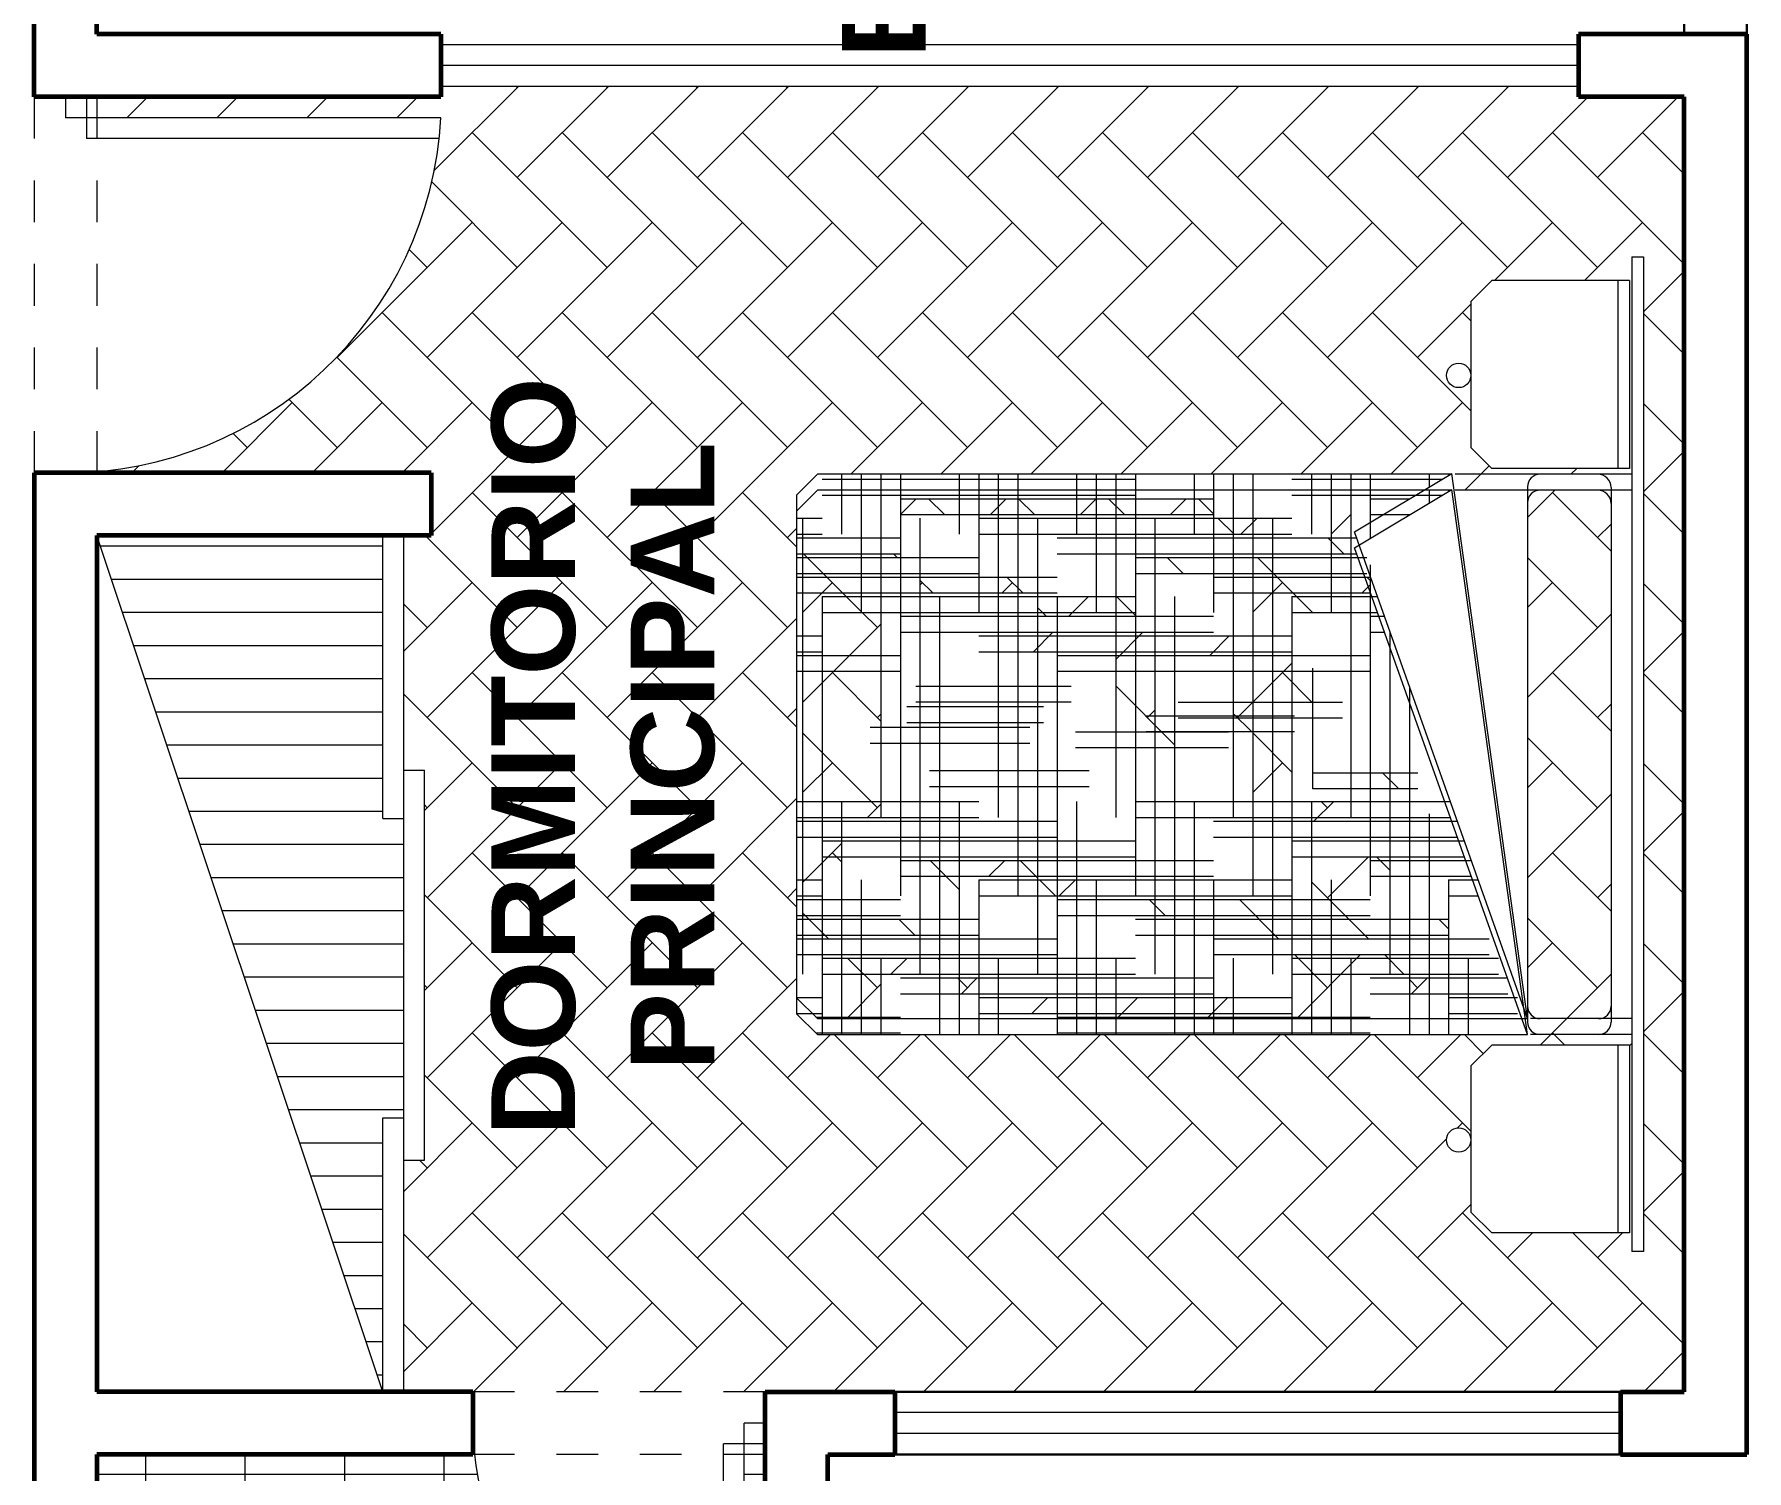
# Model space of a CAD drawing. Header units: millimetres. Extents: x 287 to 445, y 520 to 576.
# Drawn here: x 361.775 to 365.875, y 551.774 to 555.213 of the extents above; entities that cross this region are included whole.
import ezdxf

# ---------------------------------------------------------------- set-up
doc = ezdxf.new("R2010")
doc.units = ezdxf.units.MM
doc.header["$LTSCALE"] = 0.015
doc.linetypes.add('DASHED2', pattern=[9.525, 6.35, -3.175])
for name, color, linetype, lineweight in [('Muebles', 11, 'Continuous', 20), ('Muros', 41, 'Continuous', 60), ('Muros Bajos', 20, 'Continuous', 30), ('Proyecciones', 46, 'Continuous', 0), ('Puertas', 31, 'Continuous', 20), ('Texto', 133, 'Continuous', 20), ('Texturas', 38, 'Continuous', 0), ('Ventanas', 130, 'Continuous', 20)]:
    doc.layers.add(name, color=color, linetype=linetype, lineweight=lineweight)

# ---------------------------------------------------------------- blocks, each defined once
blk = doc.blocks.new('cama2plazas')
at = {"layer": 'Muebles'}
for p, q in [((428.4689, 543.0125), (428.4962, 543.0125)), ((428.4689, 540.669), (428.4689, 543.0125)), ((428.4689, 540.669), (428.4689, 543.0125)), ((428.4689, 543.0125), (428.4962, 543.0125)), ((428.4962, 540.669), (428.4962, 543.0125)), ((428.4962, 540.669), (428.4962, 543.0125)), ((428.4689, 540.631), (428.4689, 542.9744)), ((428.4689, 540.631), (428.4689, 542.9744)), ((428.4962, 540.631), (428.4962, 542.9744)), ((428.4962, 540.631), (428.4962, 542.9744)), ((428.5019, 542.5181), (428.5019, 542.9681)), ((428.5019, 542.9681), (428.8319, 542.9681)), ((428.5019, 542.9681), (428.8319, 542.9681)), ((428.5019, 542.5181), (428.5019, 542.9681)), ((428.5297, 542.5181), (428.5297, 542.9681)), ((428.5297, 542.5181), (428.5297, 542.9681)), ((428.8819, 542.9181), (428.8319, 542.9681)), ((428.8819, 542.9181), (428.8319, 542.9681)), ((428.8819, 542.5681), (428.8819, 542.9181)), ((428.8819, 542.5681), (428.8819, 542.9181)), ((428.8319, 542.5181), (428.8819, 542.5681)), ((428.8319, 542.5181), (428.8819, 542.5681)), ((428.5019, 542.5181), (428.8319, 542.5181)), ((428.5019, 542.5181), (428.8319, 542.5181)), ((428.4962, 542.4931), (428.7388, 542.4931)), ((428.4962, 542.4931), (428.7388, 542.4931)), ((428.5762, 542.4931), (428.7162, 542.4931)), ((428.5762, 542.4931), (428.7162, 542.4931)), ((428.7462, 542.4931), (429.1606, 541.3278)), ((430.4462, 542.4931), (428.7462, 542.4931)), ((428.7462, 542.4931), (428.9275, 541.188)), ((428.7462, 542.4931), (428.9275, 541.188)), ((430.4462, 542.4931), (428.7462, 542.4931)), ((428.7462, 542.4931), (429.1606, 541.3278)), ((428.7477, 542.4899), (428.7477, 542.4931)), ((428.7477, 542.4899), (428.7477, 542.4931)), ((428.8884, 542.3486), (428.8884, 542.4931)), ((428.8884, 542.3486), (428.8884, 542.4931)), ((428.9352, 542.1611), (428.9352, 542.4931)), ((428.9352, 542.1611), (428.9352, 542.4931)), ((428.9821, 542.0024), (428.9821, 542.4931)), ((428.9821, 542.0024), (428.9821, 542.4931)), ((429.029, 541.6978), (429.029, 542.4931)), ((429.029, 541.6978), (429.029, 542.4931)), ((429.8727, 542.4892), (429.1227, 542.4892)), ((429.8727, 542.4892), (429.1227, 542.4892)), ((429.1696, 542.3486), (429.1696, 542.4931)), ((429.1696, 542.3486), (429.1696, 542.4931)), ((429.2165, 542.1611), (429.2165, 542.4931)), ((429.2165, 542.1611), (429.2165, 542.4931)), ((429.2634, 541.9736), (429.2634, 542.4931)), ((429.2634, 541.9736), (429.2634, 542.4931)), ((429.3102, 541.4827), (429.3102, 542.4931)), ((429.3102, 541.4827), (429.3102, 542.4931)), ((429.4509, 542.3486), (429.4509, 542.4931)), ((429.4509, 542.3486), (429.4509, 542.4931)), ((429.4977, 542.1611), (429.4977, 542.4931)), ((429.4977, 542.1611), (429.4977, 542.4931)), ((429.5446, 541.9736), (429.5446, 542.4931)), ((429.5446, 541.9736), (429.5446, 542.4931)), ((429.5915, 541.4827), (429.5915, 542.4931)), ((429.5915, 541.4827), (429.5915, 542.4931)), ((429.7321, 542.3486), (429.7321, 542.4931)), ((429.7321, 542.3486), (429.7321, 542.4931)), ((429.779, 542.1611), (429.779, 542.4931)), ((429.779, 542.1611), (429.779, 542.4931)), ((429.8259, 541.9736), (429.8259, 542.4931)), ((429.8259, 541.9736), (429.8259, 542.4931)), ((429.8727, 541.4827), (429.8727, 542.4931)), ((429.8727, 541.4827), (429.8727, 542.4931)), ((430.0134, 542.3486), (430.0134, 542.4931)), ((430.0134, 542.3486), (430.0134, 542.4931)), ((430.0602, 542.1611), (430.0602, 542.4931)), ((430.0602, 542.1611), (430.0602, 542.4931)), ((430.1071, 541.9736), (430.1071, 542.4931)), ((430.1071, 541.9736), (430.1071, 542.4931)), ((430.154, 541.4827), (430.154, 542.4931)), ((430.154, 541.4827), (430.154, 542.4931)), ((430.4501, 542.4892), (430.2477, 542.4892)), ((430.4501, 542.4892), (430.2477, 542.4892)), ((430.2946, 542.3486), (430.2946, 542.4931)), ((430.2946, 542.3486), (430.2946, 542.4931)), ((430.3415, 542.1611), (430.3415, 542.4931)), ((430.3415, 542.1611), (430.3415, 542.4931)), ((430.3884, 541.9736), (430.3884, 542.4931)), ((430.3884, 541.9736), (430.3884, 542.4931)), ((430.4352, 541.4827), (430.4352, 542.4931)), ((430.4352, 541.4827), (430.4352, 542.4931)), ((430.4962, 542.4431), (430.4462, 542.4931)), ((430.4962, 542.4431), (430.4462, 542.4931)), ((428.4962, 542.455), (428.7388, 542.455)), ((428.4962, 542.455), (428.7388, 542.455)), ((428.5462, 541.2217), (428.5462, 542.4633)), ((428.5462, 541.2217), (428.5462, 542.4633)), ((428.5762, 542.455), (428.7162, 542.455)), ((428.5762, 542.455), (428.7162, 542.455)), ((428.7462, 541.2197), (428.7462, 542.4631)), ((428.7462, 541.2197), (428.7462, 542.4631)), ((428.7462, 542.455), (429.1606, 541.2898)), ((430.4462, 542.455), (428.7462, 542.455)), ((428.7462, 542.455), (428.9275, 541.15)), ((428.7462, 542.455), (428.9275, 541.15)), ((430.4462, 542.455), (428.7462, 542.455)), ((428.7462, 542.455), (429.1606, 541.2898)), ((428.7477, 542.4519), (428.7477, 542.455)), ((428.7477, 542.4519), (428.7477, 542.455)), ((428.9352, 542.4423), (428.7706, 542.4423)), ((428.9352, 542.4423), (428.7706, 542.4423)), ((428.8884, 542.3105), (428.8884, 542.455)), ((428.8884, 542.3105), (428.8884, 542.455)), ((428.9352, 542.123), (428.9352, 542.455)), ((428.9352, 542.123), (428.9352, 542.455)), ((428.9821, 541.9644), (428.9821, 542.455)), ((428.9821, 541.9644), (428.9821, 542.455)), ((429.029, 541.6598), (429.029, 542.455)), ((429.029, 541.6598), (429.029, 542.455)), ((429.8727, 542.4512), (429.1227, 542.4512)), ((429.8727, 542.4512), (429.1227, 542.4512)), ((429.1696, 542.3105), (429.1696, 542.455)), ((429.1696, 542.3105), (429.1696, 542.455)), ((429.2165, 542.123), (429.2165, 542.455)), ((429.2165, 542.123), (429.2165, 542.455)), ((429.2634, 541.9355), (429.2634, 542.455)), ((429.2634, 541.9355), (429.2634, 542.455)), ((429.3102, 541.4446), (429.3102, 542.455)), ((429.3102, 541.4446), (429.3102, 542.455)), ((430.0602, 542.4423), (429.3102, 542.4423)), ((430.0602, 542.4423), (429.3102, 542.4423)), ((429.4509, 542.3105), (429.4509, 542.455)), ((429.4509, 542.3105), (429.4509, 542.455)), ((429.4977, 542.123), (429.4977, 542.455)), ((429.4977, 542.123), (429.4977, 542.455)), ((429.5446, 541.9355), (429.5446, 542.455)), ((429.5446, 541.9355), (429.5446, 542.455)), ((429.5915, 541.4446), (429.5915, 542.455)), ((429.5915, 541.4446), (429.5915, 542.455)), ((429.7321, 542.3105), (429.7321, 542.455)), ((429.7321, 542.3105), (429.7321, 542.455)), ((429.779, 542.123), (429.779, 542.455)), ((429.779, 542.123), (429.779, 542.455)), ((429.8259, 541.9355), (429.8259, 542.455)), ((429.8259, 541.9355), (429.8259, 542.455)), ((429.8727, 541.4446), (429.8727, 542.455)), ((429.8727, 541.4446), (429.8727, 542.455)), ((430.0134, 542.3105), (430.0134, 542.455)), ((430.0134, 542.3105), (430.0134, 542.455)), ((430.0602, 542.123), (430.0602, 542.455)), ((430.0602, 542.123), (430.0602, 542.455)), ((430.1071, 541.9355), (430.1071, 542.455)), ((430.1071, 541.9355), (430.1071, 542.455)), ((430.154, 541.4446), (430.154, 542.455)), ((430.154, 541.4446), (430.154, 542.455)), ((430.4501, 542.4512), (430.2477, 542.4512)), ((430.4501, 542.4512), (430.2477, 542.4512)), ((430.2946, 542.3105), (430.2946, 542.455)), ((430.2946, 542.3105), (430.2946, 542.455)), ((430.3415, 542.123), (430.3415, 542.455)), ((430.3415, 542.123), (430.3415, 542.455)), ((430.3884, 541.9355), (430.3884, 542.455)), ((430.3884, 541.9355), (430.3884, 542.455)), ((430.4352, 541.4446), (430.4352, 542.455)), ((430.4352, 541.4446), (430.4352, 542.455)), ((430.4962, 542.4423), (430.4352, 542.4423)), ((430.4962, 542.4423), (430.4352, 542.4423)), ((430.4962, 542.405), (430.4462, 542.455)), ((430.4962, 542.405), (430.4462, 542.455)), ((430.4962, 541.2397), (430.4962, 542.4431)), ((430.4962, 541.2397), (430.4962, 542.4431)), ((428.5462, 541.1837), (428.5462, 542.4252)), ((428.5462, 541.1837), (428.5462, 542.4252)), ((428.7462, 541.1817), (428.7462, 542.425)), ((428.7462, 541.1817), (428.7462, 542.425)), ((428.9352, 542.4043), (428.7706, 542.4043)), ((428.9352, 542.4043), (428.7706, 542.4043)), ((429.1227, 542.3954), (428.7932, 542.3954)), ((429.1227, 542.3954), (428.7932, 542.3954)), ((430.0602, 542.4043), (429.3102, 542.4043)), ((430.0602, 542.4043), (429.3102, 542.4043)), ((430.2477, 542.3954), (429.4977, 542.3954)), ((430.2477, 542.3954), (429.4977, 542.3954)), ((430.4962, 542.4043), (430.4352, 542.4043)), ((430.4962, 542.4043), (430.4352, 542.4043)), ((430.4962, 541.2017), (430.4962, 542.405)), ((430.4962, 541.2017), (430.4962, 542.405)), ((429.1227, 542.3574), (428.7932, 542.3574)), ((429.1227, 542.3574), (428.7932, 542.3574)), ((429.3102, 542.3486), (428.8157, 542.3486)), ((429.3102, 542.3486), (428.8157, 542.3486)), ((429.0759, 541.566), (429.0759, 542.3486)), ((429.0759, 541.566), (429.0759, 542.3486)), ((429.3571, 541.2952), (429.3571, 542.3486)), ((429.3571, 541.2952), (429.3571, 542.3486)), ((430.2477, 542.3574), (429.4977, 542.3574)), ((430.2477, 542.3574), (429.4977, 542.3574)), ((429.6384, 541.2952), (429.6384, 542.3486)), ((429.6384, 541.2952), (429.6384, 542.3486)), ((430.4352, 542.3486), (429.6852, 542.3486)), ((430.4352, 542.3486), (429.6852, 542.3486)), ((429.9196, 541.2952), (429.9196, 542.3486)), ((429.9196, 541.2952), (429.9196, 542.3486)), ((430.2009, 541.2952), (430.2009, 542.3486)), ((430.2009, 541.2952), (430.2009, 542.3486)), ((430.4821, 541.2952), (430.4821, 542.3486)), ((430.4821, 541.2952), (430.4821, 542.3486)), ((429.3102, 542.3105), (428.8157, 542.3105)), ((429.3102, 542.3105), (428.8157, 542.3105)), ((429.0759, 541.528), (429.0759, 542.3105)), ((429.0759, 541.528), (429.0759, 542.3105)), ((429.3571, 541.2571), (429.3571, 542.3105)), ((429.3571, 541.2571), (429.3571, 542.3105)), ((429.6384, 541.2571), (429.6384, 542.3105)), ((429.6384, 541.2571), (429.6384, 542.3105)), ((430.4352, 542.3105), (429.6852, 542.3105)), ((430.4352, 542.3105), (429.6852, 542.3105)), ((429.9196, 541.2571), (429.9196, 542.3105)), ((429.9196, 541.2571), (429.9196, 542.3105)), ((430.2009, 541.2571), (430.2009, 542.3105)), ((430.2009, 541.2571), (430.2009, 542.3105)), ((430.4821, 541.2571), (430.4821, 542.3105)), ((430.4821, 541.2571), (430.4821, 542.3105)), ((429.4977, 542.3017), (428.8382, 542.3017)), ((429.4977, 542.3017), (428.8382, 542.3017)), ((430.4962, 542.3017), (429.8727, 542.3017)), ((430.4962, 542.3017), (429.8727, 542.3017)), ((429.4977, 542.2637), (428.8382, 542.2637)), ((429.4977, 542.2637), (428.8382, 542.2637)), ((429.6852, 542.2548), (428.9352, 542.2548)), ((429.6852, 542.2548), (428.9352, 542.2548)), ((430.4962, 542.2637), (429.8727, 542.2637)), ((430.4962, 542.2637), (429.8727, 542.2637)), ((430.4962, 542.2548), (430.0602, 542.2548)), ((430.4962, 542.2548), (430.0602, 542.2548)), ((429.6852, 542.2168), (428.9352, 542.2168)), ((429.6852, 542.2168), (428.9352, 542.2168)), ((429.8727, 542.2079), (429.1227, 542.2079)), ((429.8727, 542.2079), (429.1227, 542.2079)), ((430.4962, 542.2168), (430.0602, 542.2168)), ((430.4962, 542.2168), (430.0602, 542.2168)), ((430.4962, 542.2079), (430.2477, 542.2079)), ((430.4962, 542.2079), (430.2477, 542.2079)), ((428.9352, 542.1611), (428.8643, 542.1611)), ((428.9352, 542.1611), (428.8643, 542.1611)), ((429.8727, 542.1699), (429.1227, 542.1699)), ((429.8727, 542.1699), (429.1227, 542.1699)), ((429.1227, 541.4065), (429.1227, 542.1611)), ((429.1227, 541.4065), (429.1227, 542.1611)), ((430.0602, 542.1611), (429.3102, 542.1611)), ((430.0602, 542.1611), (429.3102, 542.1611)), ((429.404, 541.1897), (429.404, 542.1611)), ((429.404, 541.1897), (429.404, 542.1611)), ((429.6852, 541.1897), (429.6852, 542.1611)), ((429.6852, 541.1897), (429.6852, 542.1611)), ((429.9665, 541.1897), (429.9665, 542.1611)), ((429.9665, 541.1897), (429.9665, 542.1611)), ((430.4962, 542.1699), (430.2477, 542.1699)), ((430.4962, 542.1699), (430.2477, 542.1699)), ((430.2477, 541.1897), (430.2477, 542.1611)), ((430.2477, 541.1897), (430.2477, 542.1611)), ((430.4962, 542.1611), (430.4352, 542.1611)), ((430.4962, 542.1611), (430.4352, 542.1611)), ((428.9352, 542.123), (428.8643, 542.123)), ((428.9352, 542.123), (428.8643, 542.123)), ((429.1227, 542.1142), (428.881, 542.1142)), ((429.1227, 542.1142), (428.881, 542.1142)), ((429.1227, 541.3684), (429.1227, 542.123)), ((429.1227, 541.3684), (429.1227, 542.123)), ((430.0602, 542.123), (429.3102, 542.123)), ((430.0602, 542.123), (429.3102, 542.123)), ((429.404, 541.1517), (429.404, 542.123)), ((429.404, 541.1517), (429.404, 542.123)), ((430.2477, 542.1142), (429.4977, 542.1142)), ((430.2477, 542.1142), (429.4977, 542.1142)), ((429.6852, 541.1517), (429.6852, 542.123)), ((429.6852, 541.1517), (429.6852, 542.123)), ((429.9665, 541.1517), (429.9665, 542.123)), ((429.9665, 541.1517), (429.9665, 542.123)), ((430.2477, 541.1517), (430.2477, 542.123)), ((430.2477, 541.1517), (430.2477, 542.123)), ((430.4962, 542.123), (430.4352, 542.123)), ((430.4962, 542.123), (430.4352, 542.123)), ((429.1227, 542.0762), (428.881, 542.0762)), ((429.1227, 542.0762), (428.881, 542.0762)), ((429.3102, 542.0673), (428.8976, 542.0673)), ((429.3102, 542.0673), (428.8976, 542.0673)), ((430.2477, 542.0762), (429.4977, 542.0762)), ((430.2477, 542.0762), (429.4977, 542.0762)), ((430.4352, 542.0673), (429.6852, 542.0673)), ((430.4352, 542.0673), (429.6852, 542.0673)), ((429.3102, 542.0293), (428.8976, 542.0293)), ((429.3102, 542.0293), (428.8976, 542.0293)), ((429.4977, 542.0204), (428.9143, 542.0204)), ((429.4977, 542.0204), (428.9143, 542.0204)), ((430.4352, 542.0293), (429.6852, 542.0293)), ((430.4352, 542.0293), (429.6852, 542.0293)), ((430.4962, 542.0204), (429.8727, 542.0204)), ((430.4962, 542.0204), (429.8727, 542.0204)), ((429.4977, 541.9824), (428.9143, 541.9824)), ((429.4977, 541.9824), (428.9143, 541.9824)), ((430.4962, 541.9824), (429.8727, 541.9824)), ((430.4962, 541.9824), (429.8727, 541.9824)), ((429.6852, 541.9736), (428.931, 541.9736)), ((429.6852, 541.9736), (428.931, 541.9736)), ((429.1696, 541.1897), (429.1696, 541.9736)), ((429.1696, 541.1897), (429.1696, 541.9736)), ((429.4509, 541.1897), (429.4509, 541.9736)), ((429.4509, 541.1897), (429.4509, 541.9736)), ((429.7321, 541.1897), (429.7321, 541.9736)), ((429.7321, 541.1897), (429.7321, 541.9736)), ((430.0134, 541.1897), (430.0134, 541.9736)), ((430.0134, 541.1897), (430.0134, 541.9736)), ((430.4962, 541.9736), (430.0602, 541.9736)), ((430.4962, 541.9736), (430.0602, 541.9736)), ((430.2946, 541.1897), (430.2946, 541.9736)), ((430.2946, 541.1897), (430.2946, 541.9736)), ((429.6852, 541.9355), (428.931, 541.9355)), ((429.6852, 541.9355), (428.931, 541.9355)), ((429.0088, 541.9051), (429.2601, 541.9051)), ((429.0088, 541.9051), (429.2601, 541.9051)), ((429.1696, 541.1517), (429.1696, 541.9355)), ((429.1696, 541.1517), (429.1696, 541.9355)), ((429.2601, 541.9051), (429.2601, 541.654)), ((429.2601, 541.9051), (429.2601, 541.654)), ((429.4509, 541.1517), (429.4509, 541.9355)), ((429.4509, 541.1517), (429.4509, 541.9355)), ((429.7321, 541.1517), (429.7321, 541.9355)), ((429.7321, 541.1517), (429.7321, 541.9355)), ((429.7955, 541.8997), (430.1779, 541.8997)), ((429.7955, 541.8997), (430.1779, 541.8997)), ((430.0134, 541.1517), (430.0134, 541.9355)), ((430.0134, 541.1517), (430.0134, 541.9355)), ((430.4962, 541.9355), (430.0602, 541.9355)), ((430.4962, 541.9355), (430.0602, 541.9355)), ((430.2946, 541.1517), (430.2946, 541.9355)), ((430.2946, 541.1517), (430.2946, 541.9355)), ((429.0088, 541.8671), (429.2601, 541.8671)), ((429.0088, 541.8671), (429.2601, 541.8671)), ((429.2601, 541.8671), (429.2601, 541.6159)), ((429.2601, 541.8671), (429.2601, 541.6159)), ((429.7955, 541.8616), (430.1779, 541.8616)), ((429.7955, 541.8616), (430.1779, 541.8616)), ((429.4623, 541.8068), (429.8283, 541.8068)), ((429.4623, 541.8068), (429.8283, 541.8068)), ((429.9376, 541.7959), (430.32, 541.7959)), ((429.9376, 541.7959), (430.32, 541.7959)), ((429.1891, 541.7359), (429.5825, 541.7359)), ((429.1891, 541.7359), (429.5825, 541.7359)), ((429.3038, 541.7686), (429.6589, 541.7686)), ((429.3038, 541.7686), (429.6589, 541.7686)), ((429.4623, 541.7688), (429.8283, 541.7688)), ((429.4623, 541.7688), (429.8283, 541.7688)), ((429.9048, 541.7468), (430.2326, 541.7468)), ((429.9048, 541.7468), (430.2326, 541.7468)), ((429.9376, 541.7579), (430.32, 541.7579)), ((429.9376, 541.7579), (430.32, 541.7579)), ((429.1891, 541.6978), (429.5825, 541.6978)), ((429.1891, 541.6978), (429.5825, 541.6978)), ((429.3038, 541.7306), (429.6589, 541.7306)), ((429.3038, 541.7306), (429.6589, 541.7306)), ((429.8392, 541.6976), (430.2107, 541.6976)), ((429.8392, 541.6976), (430.2107, 541.6976)), ((429.9048, 541.7088), (430.2326, 541.7088)), ((429.9048, 541.7088), (430.2326, 541.7088)), ((429.8392, 541.6596), (430.2107, 541.6596)), ((429.8392, 541.6596), (430.2107, 541.6596)), ((429.8727, 541.6233), (429.1227, 541.6233)), ((429.8727, 541.6233), (429.1227, 541.6233)), ((430.4962, 541.6233), (430.2477, 541.6233)), ((430.4962, 541.6233), (430.2477, 541.6233)), ((429.8727, 541.5853), (429.1227, 541.5853)), ((429.8727, 541.5853), (429.1227, 541.5853)), ((430.0602, 541.5764), (429.3102, 541.5764)), ((430.0602, 541.5764), (429.3102, 541.5764)), ((430.4962, 541.5853), (430.2477, 541.5853)), ((430.4962, 541.5853), (430.2477, 541.5853)), ((430.4962, 541.5764), (430.4352, 541.5764)), ((430.4962, 541.5764), (430.4352, 541.5764)), ((429.1227, 541.5295), (429.0888, 541.5295)), ((429.1227, 541.5295), (429.0888, 541.5295)), ((430.0602, 541.5384), (429.3102, 541.5384)), ((430.0602, 541.5384), (429.3102, 541.5384)), ((430.2477, 541.5295), (429.4977, 541.5295)), ((430.2477, 541.5295), (429.4977, 541.5295)), ((430.4962, 541.5384), (430.4352, 541.5384)), ((430.4962, 541.5384), (430.4352, 541.5384)), ((429.1227, 541.4915), (429.0888, 541.4915)), ((429.1227, 541.4915), (429.0888, 541.4915)), ((430.2477, 541.4915), (429.4977, 541.4915)), ((430.2477, 541.4915), (429.4977, 541.4915)), ((429.3102, 541.4827), (429.1055, 541.4827)), ((429.3102, 541.4827), (429.1055, 541.4827)), ((429.2165, 541.1897), (429.2165, 541.4827)), ((429.2165, 541.1897), (429.2165, 541.4827)), ((429.4977, 541.1897), (429.4977, 541.4827)), ((429.4977, 541.1897), (429.4977, 541.4827)), ((430.4352, 541.4827), (429.6852, 541.4827)), ((430.4352, 541.4827), (429.6852, 541.4827)), ((429.779, 541.1897), (429.779, 541.4827)), ((429.779, 541.1897), (429.779, 541.4827)), ((430.0602, 541.1897), (430.0602, 541.4827)), ((430.0602, 541.1897), (430.0602, 541.4827)), ((430.3415, 541.1897), (430.3415, 541.4827)), ((430.3415, 541.1897), (430.3415, 541.4827)), ((429.3102, 541.4446), (429.1055, 541.4446)), ((429.3102, 541.4446), (429.1055, 541.4446)), ((429.4977, 541.4358), (429.1222, 541.4358)), ((429.4977, 541.4358), (429.1222, 541.4358)), ((429.2165, 541.1517), (429.2165, 541.4446)), ((429.2165, 541.1517), (429.2165, 541.4446)), ((429.4977, 541.1517), (429.4977, 541.4446)), ((429.4977, 541.1517), (429.4977, 541.4446)), ((430.4352, 541.4446), (429.6852, 541.4446)), ((430.4352, 541.4446), (429.6852, 541.4446)), ((429.779, 541.1517), (429.779, 541.4446)), ((429.779, 541.1517), (429.779, 541.4446)), ((430.4962, 541.4358), (429.8727, 541.4358)), ((430.4962, 541.4358), (429.8727, 541.4358)), ((430.0602, 541.1517), (430.0602, 541.4446)), ((430.0602, 541.1517), (430.0602, 541.4446)), ((430.3415, 541.1517), (430.3415, 541.4446)), ((430.3415, 541.1517), (430.3415, 541.4446)), ((429.4977, 541.3978), (429.1222, 541.3978)), ((429.4977, 541.3978), (429.1222, 541.3978)), ((429.6852, 541.3889), (429.1312, 541.3889)), ((429.6852, 541.3889), (429.1312, 541.3889)), ((430.4962, 541.3978), (429.8727, 541.3978)), ((430.4962, 541.3978), (429.8727, 541.3978)), ((430.4962, 541.3889), (430.0602, 541.3889)), ((430.4962, 541.3889), (430.0602, 541.3889)), ((429.1606, 541.3278), (428.9275, 541.188)), ((429.1606, 541.3278), (428.9275, 541.188)), ((429.6852, 541.3509), (429.1312, 541.3509)), ((429.6852, 541.3509), (429.1312, 541.3509)), ((429.8727, 541.342), (429.1537, 541.342)), ((429.8727, 541.342), (429.1537, 541.342)), ((430.4962, 541.3509), (430.0602, 541.3509)), ((430.4962, 541.3509), (430.0602, 541.3509)), ((430.4962, 541.342), (430.2477, 541.342)), ((430.4962, 541.342), (430.2477, 541.342)), ((429.1606, 541.2898), (428.9275, 541.15)), ((429.1606, 541.2898), (428.9275, 541.15)), ((429.1227, 541.1897), (429.1227, 541.3051)), ((429.1227, 541.1897), (429.1227, 541.3051)), ((429.8727, 541.304), (429.1537, 541.304)), ((429.8727, 541.304), (429.1537, 541.304)), ((429.2634, 541.1897), (429.2634, 541.2952)), ((429.2634, 541.1897), (429.2634, 541.2952)), ((430.0602, 541.2952), (429.3102, 541.2952)), ((430.0602, 541.2952), (429.3102, 541.2952)), ((429.5446, 541.1897), (429.5446, 541.2952)), ((429.5446, 541.1897), (429.5446, 541.2952)), ((429.8259, 541.1897), (429.8259, 541.2952)), ((429.8259, 541.1897), (429.8259, 541.2952)), ((430.1071, 541.1897), (430.1071, 541.2952)), ((430.1071, 541.1897), (430.1071, 541.2952)), ((430.4962, 541.304), (430.2477, 541.304)), ((430.4962, 541.304), (430.2477, 541.304)), ((430.3884, 541.1897), (430.3884, 541.2952)), ((430.3884, 541.1897), (430.3884, 541.2952)), ((430.4962, 541.2952), (430.4352, 541.2952)), ((430.4962, 541.2952), (430.4352, 541.2952)), ((429.1227, 541.2483), (429.028, 541.2483)), ((429.1227, 541.2483), (429.028, 541.2483)), ((429.1227, 541.1517), (429.1227, 541.2671)), ((429.1227, 541.1517), (429.1227, 541.2671)), ((429.2634, 541.1517), (429.2634, 541.2571)), ((429.2634, 541.1517), (429.2634, 541.2571)), ((430.0602, 541.2571), (429.3102, 541.2571)), ((430.0602, 541.2571), (429.3102, 541.2571)), ((430.2477, 541.2483), (429.4977, 541.2483)), ((430.2477, 541.2483), (429.4977, 541.2483)), ((429.5446, 541.1517), (429.5446, 541.2571)), ((429.5446, 541.1517), (429.5446, 541.2571)), ((429.8259, 541.1517), (429.8259, 541.2571)), ((429.8259, 541.1517), (429.8259, 541.2571)), ((430.1071, 541.1517), (430.1071, 541.2571)), ((430.1071, 541.1517), (430.1071, 541.2571)), ((430.3884, 541.1517), (430.3884, 541.2571)), ((430.3884, 541.1517), (430.3884, 541.2571)), ((430.4962, 541.2571), (430.4352, 541.2571)), ((430.4962, 541.2571), (430.4352, 541.2571)), ((429.3102, 541.2014), (428.9498, 541.2014)), ((429.3102, 541.2014), (428.9498, 541.2014)), ((428.9821, 541.1897), (428.9821, 541.2208)), ((428.9821, 541.1897), (428.9821, 541.2208)), ((429.1227, 541.2103), (429.028, 541.2103)), ((429.1227, 541.2103), (429.028, 541.2103)), ((430.2477, 541.2103), (429.4977, 541.2103)), ((430.2477, 541.2103), (429.4977, 541.2103)), ((430.4352, 541.2014), (429.6852, 541.2014)), ((430.4352, 541.2014), (429.6852, 541.2014)), ((430.4462, 541.1897), (430.4962, 541.2397)), ((430.4462, 541.1897), (430.4962, 541.2397)), ((430.4462, 541.1517), (430.4962, 541.2017)), ((430.4462, 541.1517), (430.4962, 541.2017)), ((428.4962, 541.1897), (428.9194, 541.1897)), ((428.4962, 541.1897), (428.9194, 541.1897)), ((428.5782, 541.1897), (428.7162, 541.1897)), ((428.5782, 541.1897), (428.7162, 541.1897)), ((428.9302, 541.1897), (430.4462, 541.1897)), ((428.9302, 541.1897), (430.4462, 541.1897)), ((428.9352, 541.1897), (428.9352, 541.1927)), ((428.9352, 541.1897), (428.9352, 541.1927)), ((429.3102, 541.1634), (428.9498, 541.1634)), ((429.3102, 541.1634), (428.9498, 541.1634)), ((428.9821, 541.1517), (428.9821, 541.1828)), ((428.9821, 541.1517), (428.9821, 541.1828)), ((430.4352, 541.1634), (429.6852, 541.1634)), ((430.4352, 541.1634), (429.6852, 541.1634)), ((428.4962, 541.1517), (428.9194, 541.1517)), ((428.4962, 541.1517), (428.9194, 541.1517)), ((428.5019, 541.1377), (428.8319, 541.1377)), ((428.5019, 540.6877), (428.5019, 541.1377)), ((428.5019, 540.6877), (428.5019, 541.1377)), ((428.5019, 541.1377), (428.8319, 541.1377)), ((428.5297, 540.6877), (428.5297, 541.1377)), ((428.5297, 540.6877), (428.5297, 541.1377)), ((428.5782, 541.1517), (428.7162, 541.1517)), ((428.5782, 541.1517), (428.7162, 541.1517)), ((428.8819, 541.0877), (428.8319, 541.1377)), ((428.8819, 541.0877), (428.8319, 541.1377)), ((428.9302, 541.1517), (430.4462, 541.1517)), ((428.9302, 541.1517), (430.4462, 541.1517)), ((428.9352, 541.1517), (428.9352, 541.1547)), ((428.9352, 541.1517), (428.9352, 541.1547)), ((428.8819, 540.7377), (428.8819, 541.0877)), ((428.8819, 540.7377), (428.8819, 541.0877)), ((428.8319, 540.6877), (428.8819, 540.7377)), ((428.8319, 540.6877), (428.8819, 540.7377)), ((428.5019, 540.6877), (428.8319, 540.6877)), ((428.5019, 540.6877), (428.8319, 540.6877)), ((428.4962, 540.631), (428.4689, 540.631)), ((428.4962, 540.631), (428.4689, 540.631))]:
    blk.add_line(p, q, dxfattribs=at)
for centre in [(428.911, 542.7455), (428.911, 542.7455), (428.911, 540.9151), (428.911, 540.9151)]:
    blk.add_circle(centre, 0.0292, dxfattribs=at)
for centre, radius, start, end in [((428.5762, 542.4631), 0.03, 90.1127, 179.6286), ((428.5762, 542.4631), 0.03, 90.1127, 179.6286), ((428.7162, 542.4631), 0.03, 0, 90), ((428.7162, 542.4631), 0.03, 0, 90), ((428.5762, 542.425), 0.03, 90.1127, 179.6286), ((428.5762, 542.425), 0.03, 90.1127, 179.6286), ((428.7162, 542.425), 0.03, 0, 90), ((428.7162, 542.425), 0.03, 0, 90), ((428.5782, 541.2217), 0.032, 179.9999, 269.9999), ((428.5782, 541.2217), 0.032, 179.9999, 269.9999), ((428.7162, 541.2197), 0.03, 270, 0), ((428.7162, 541.2197), 0.03, 270, 0), ((428.5782, 541.1837), 0.032, 179.9999, 269.9999), ((428.5782, 541.1837), 0.032, 179.9999, 269.9999), ((428.7162, 541.1817), 0.03, 270, 0), ((428.7162, 541.1817), 0.03, 270, 0)]:
    blk.add_arc(centre, radius, start, end, dxfattribs=at)
blk = doc.blocks.new('P02')
at = {"layer": 'Proyecciones', "linetype": 'DASHED2'}
for p, q in [((454.1652, 543.0906), (454.8652, 543.0906)), ((454.1652, 542.9406), (454.8652, 542.9406))]:
    blk.add_line(p, q, dxfattribs=at)
at = {"layer": 'Puertas'}
for p, q in [((454.2152, 543.7138), (454.2152, 543.0156)), ((454.2652, 543.7084), (454.2652, 543.0656)), ((454.1652, 543.0656), (454.2652, 543.0656)), ((454.1652, 543.0156), (454.2152, 543.0156))]:
    blk.add_line(p, q, dxfattribs=at)
blk.add_arc((454.1652, 543.0156), 0.7, 0, 85.904, dxfattribs=at)
blk = doc.blocks.new('p04')
at = {"layer": 'Proyecciones', "linetype": 'DASHED2'}
for p, q in [((451.0947, 543.0787), (451.9947, 543.0787)), ((451.0947, 542.9287), (451.9947, 542.9287))]:
    blk.add_line(p, q, dxfattribs=at)
at = {"layer": 'Puertas'}
for p, q in [((451.1447, 543.9023), (451.1447, 543.0037)), ((451.1947, 543.8981), (451.1947, 543.0537)), ((451.0947, 543.0537), (451.1947, 543.0537)), ((451.0947, 543.0037), (451.1447, 543.0037))]:
    blk.add_line(p, q, dxfattribs=at)
blk.add_arc((451.0947, 543.0037), 0.9, 0, 86.8153, dxfattribs=at)

msp = doc.modelspace()

# ---------------------------------------------------------------- hatches: boundary and pattern name
at = {"layer": 'Muebles'}
h = msp.add_hatch(dxfattribs=at)
h.set_pattern_fill('LINE', color=256, scale=0.025, angle=180, style=0)
h.set_pattern_definition([(7e-15, (-171.35843, 957.05423), (0, 0.079375), [])])
h.paths.add_polyline_path([(362.609, 551.9631), (362.609, 552.6185), (362.659, 552.6185), (362.659, 553.3358), (362.609, 553.3358), (362.609, 554.0131), (361.9245, 554.0131)])
at = {"layer": 'Texturas'}
h = msp.add_hatch(dxfattribs=at)
h.set_pattern_fill('AR-HBONE', color=256, scale=0.0015, angle=90, style=0)
h.set_pattern_definition([(45, (-171.35843, 129.42132), (0.215526147, 3e-17), [0.4572, -0.1524]), (315, (-171.25067, 129.52908), (0.215526147, 3e-17), [0.4572, -0.1524])])
h.paths.add_polyline_path([(365.4714, 555.0881), (365.4714, 555.0631), (365.7245, 555.0631), (365.7245, 551.9631), (365.5724, 551.9631), (363.8347, 551.9631), (363.5245, 551.9631), (362.8245, 551.9631), (362.659, 551.9631), (362.659, 552.5176), (362.709, 552.5176), (362.709, 553.4514), (362.659, 553.4514), (362.659, 554.0131), (362.7245, 554.0131), (362.7245, 554.1631), (361.9245, 554.1631), (361.9245, 554.1662, 0.374059), (362.7481, 555.0131), (361.9245, 555.0131), (361.9245, 555.0631), (362.7481, 555.0631), (362.7481, 555.0881)])
h.paths.add_polyline_path([(365.3497, 552.8182), (365.5997, 552.8182), (365.5997, 552.7932), (365.264, 552.7932), (365.214, 552.7432), (365.214, 552.5682, 0.390777), (365.1849, 552.595, 1), (365.1849, 552.5366, 0.390777), (365.214, 552.5635), (365.214, 552.3932), (365.264, 552.3432), (365.5997, 552.3432), (365.5997, 552.3368), (365.5997, 552.2988), (365.627, 552.2988), (365.627, 554.6423), (365.627, 554.6803), (365.5997, 554.6803), (365.5997, 554.6235), (365.264, 554.6235), (365.214, 554.5735), (365.214, 554.3985, 0.390777), (365.1849, 554.4254, 1), (365.1849, 554.367, 0.390777), (365.214, 554.3938), (365.214, 554.2235), (365.264, 554.1735), (365.5997, 554.1735), (365.5997, 554.1596), (365.3797, 554.1596, 0.414214), (365.3497, 554.1296), (365.3497, 554.1216), (365.1739, 554.1216), (365.1684, 554.1613), (365.1657, 554.1596), (363.6497, 554.1596), (363.5997, 554.1096), (363.5997, 552.9062), (363.5997, 552.8682), (363.6497, 552.8182)], flags=16)
h.paths.add_polyline_path([(365.5177, 554.1216, -0.414213), (365.5497, 554.0896), (365.5497, 552.8862, -0.414214), (365.5197, 552.8562), (365.3797, 552.8562, -0.414214), (365.3497, 552.8862), (365.3497, 554.0916, -0.414214), (365.3797, 554.1216)], flags=0)
h.paths.add_polyline_path([(365.3497, 552.8562), (365.5497, 552.8562), (365.5497, 552.8482, -0.414214), (365.5197, 552.8182), (365.3797, 552.8182, -0.476605), (365.3503, 552.8544)], flags=16)
h.paths.add_polyline_path([(364.9263, 552.8221), (364.9263, 552.8562), (365.3362, 552.8562), (365.3497, 552.8182), (365.3444, 552.8562), (365.3497, 552.8562), (365.341, 552.8806), (365.1684, 554.1233), (365.1657, 554.1216), (365.1138, 554.1216), (365.1138, 554.1479), (364.8325, 554.1479), (364.8325, 554.1216), (364.4107, 554.1216), (364.4107, 554.1479), (363.7075, 554.1479), (363.7075, 554.1099), (363.7544, 554.1099), (363.7544, 554.0073), (363.6138, 554.0073), (363.6138, 553.0096), (363.6607, 553.0096), (363.6607, 552.907), (363.5989, 552.907), (363.6497, 552.8562), (363.6607, 552.8562), (363.6607, 552.8221), (363.8013, 552.8221), (363.8013, 552.8562), (364.2232, 552.8562), (364.2232, 552.8221)], flags=16)
h.paths.add_polyline_path([(364.9263, 552.8221), (364.9263, 552.8562), (365.3362, 552.8562), (365.3497, 552.8182), (365.1684, 554.1233), (365.1657, 554.1216), (365.1138, 554.1216), (365.1138, 554.1479), (364.8325, 554.1479), (364.8325, 554.1216), (364.4107, 554.1216), (364.4107, 554.1479), (363.7075, 554.1479), (363.7075, 554.1099), (363.7544, 554.1099), (363.7544, 554.0073), (363.6138, 554.0073), (363.6138, 553.0096), (363.6607, 553.0096), (363.6607, 552.907), (363.5989, 552.907), (363.6497, 552.8562), (363.6607, 552.8562), (363.6607, 552.8221), (363.8013, 552.8221), (363.8013, 552.8562), (364.2232, 552.8562), (364.2232, 552.8221)], flags=0)
h.paths.add_polyline_path([(364.2232, 552.869), (364.2232, 552.8601), (364.9263, 552.8601), (364.9263, 552.9627), (365.0669, 552.9627), (365.0669, 552.9158), (365.1607, 552.9158), (365.1607, 552.869), (365.2075, 552.869), (365.2075, 553.0007), (365.1607, 553.0007), (365.1607, 553.0945), (365.1138, 553.0945), (365.1138, 553.3377), (365.0669, 553.3377), (365.0669, 553.4442), (364.9732, 553.4442), (364.9732, 553.9135), (364.9263, 553.9135), (364.9263, 554.1099), (364.8794, 554.1099), (364.8794, 554.0073), (364.7388, 554.0073), (364.7388, 554.0541), (364.5982, 554.0541), (364.5982, 554.101), (363.8482, 554.101), (363.8482, 553.9692), (363.6138, 553.9692), (363.6138, 553.0476), (363.7075, 553.0476), (363.7075, 552.8601), (363.8013, 552.8601), (363.8013, 552.9627), (363.9419, 552.9627), (363.9419, 552.9158), (364.0357, 552.9158), (364.0357, 552.869)], flags=0)
h.paths.add_polyline_path([(364.7857, 552.907), (364.7857, 553.0096), (365.0669, 553.0096), (365.0669, 552.9539), (365.1607, 552.9539), (365.1607, 552.907), (365.2075, 552.907), (365.2075, 552.9539), (365.1607, 552.9539), (365.1607, 553.0565), (365.1138, 553.0565), (365.1138, 553.2908), (365.0669, 553.2908), (365.0669, 553.4062), (364.9732, 553.4062), (364.9732, 553.8755), (364.9263, 553.8755), (364.9263, 553.9692), (364.7388, 553.9692), (364.7388, 554.0161), (364.5982, 554.0161), (364.5982, 554.063), (363.8482, 554.063), (363.8482, 553.9604), (363.7544, 553.9604), (363.7544, 553.8286), (363.8013, 553.8286), (363.8013, 553.3757), (363.8013, 553.3377), (363.7075, 553.3377), (363.7075, 553.0007), (363.9419, 553.0007), (363.9419, 552.9539), (364.0357, 552.9539), (364.0357, 552.907)], flags=0)
h.paths.add_polyline_path([(364.27, 553.1033), (364.5982, 553.1033), (364.5982, 553.0476), (365.02, 553.0476), (365.02, 553.3757), (364.7857, 553.3757), (364.7857, 553.5754), (364.8358, 553.5754), (364.8358, 553.688), (364.7857, 553.688), (364.7857, 553.8286), (364.8794, 553.8286), (364.8794, 553.9604), (364.4107, 553.9604), (364.4107, 553.8666), (364.1763, 553.8666), (364.1763, 553.9135), (364.0357, 553.9135), (364.0357, 553.9224), (363.895, 553.9224), (363.895, 553.0945), (363.7544, 553.0945), (363.7544, 553.0565), (363.9888, 553.0565), (363.9888, 553.1971), (364.1294, 553.1971), (364.1294, 553.1882), (364.1294, 553.1502), (364.27, 553.1502)], flags=0)
h.paths.add_polyline_path([(364.27, 553.1414), (364.8325, 553.1414), (364.8325, 553.244), (365.02, 553.244), (365.02, 553.3289), (364.6919, 553.3289), (364.6919, 553.9224), (364.4575, 553.9224), (364.4575, 553.8198), (364.1763, 553.8198), (364.1763, 553.8755), (363.895, 553.8755), (363.895, 553.2351), (364.1763, 553.2351), (364.1763, 553.1882), (364.27, 553.1882)], flags=0)
h.paths.add_polyline_path([(364.5044, 553.5425), (364.6336, 553.5425), (364.6336, 553.5427), (364.6919, 553.5427), (364.6919, 553.7729), (364.5044, 553.7729), (364.5044, 553.7817), (364.0825, 553.7817), (364.0825, 553.7349), (364.3638, 553.7349), (364.3638, 553.5044), (364.5044, 553.5044)], flags=0)
h.paths.add_polyline_path([(364.645, 553.5807), (364.645, 553.726), (364.4575, 553.726), (364.4575, 553.5807)], flags=0)
h.paths.add_polyline_path([(363.4303, 552.5667), (363.4303, 554.4013), (362.87, 554.4013), (362.87, 552.5667)], flags=24)
h = msp.add_hatch(dxfattribs=at)
h.set_pattern_fill('NET,_O', color=256, scale=0.075, angle=90)
h.set_pattern_definition([(270, (-171.35843, 957.05423), (0.238125, 1e-17), []), (7e-15, (-171.35843, 957.05423), (0, 0.238125), [])])
h.paths.add_polyline_path([(363.5245, 550.4131), (363.5245, 551.8131), (363.4745, 551.8131), (363.4745, 551.1898, -0.362752), (362.8286, 551.8131), (362.8245, 551.8131), (361.9245, 551.8131), (361.9245, 550.4131)])
h.paths.add_polyline_path([(362.6549, 550.7669, -0.501323), (362.2548, 550.6618), (362.1276, 550.7042), (362.1276, 550.5663), (361.9579, 550.5663), (361.9579, 551.0118), (362.1276, 551.0118), (362.1276, 550.9587), (362.1382, 550.9587), (362.1382, 551.0012), (362.1594, 551.0012), (362.1594, 550.9375), (362.1276, 550.9375), (362.1276, 550.8739), (362.2548, 550.9163, -0.501317), (362.6549, 550.8112, -0.132891)], flags=16)
h.paths.add_polyline_path([(362.6265, 550.7542, -0.48008), (362.2548, 550.7042), (362.2548, 550.8739, -0.48008), (362.6265, 550.8239, -0.215004)], flags=0)
h.paths.add_polyline_path([(362.1064, 550.6087, -0.5), (362.0851, 550.5875), (362.0003, 550.5875, -0.5), (361.9791, 550.6087), (361.9791, 550.9694, -0.5), (362.0003, 550.9906), (362.0851, 550.9906, -0.5), (362.1064, 550.9694)], flags=0)
h.paths.add_polyline_path([(362.2457, 551.3369), (362.2249, 551.3116), (362.2013, 551.2929), (362.1756, 551.2813), (362.1489, 551.2779), (361.961, 551.3034), (361.961, 551.6577), (362.1489, 551.6837), (362.1756, 551.6798), (362.2013, 551.6682), (362.2249, 551.6494), (362.2457, 551.6242), (362.2627, 551.5934), (362.2753, 551.5583), (362.2831, 551.5202), (362.2857, 551.4805), (362.2831, 551.4409), (362.2753, 551.4028), (362.2627, 551.3677)], flags=16)
h.paths.add_polyline_path([(362.2336, 551.3489), (362.2154, 551.3257), (362.1948, 551.3085), (362.1723, 551.2979), (362.1489, 551.2948), (362.1256, 551.2979), (362.1031, 551.3085), (362.0825, 551.3257), (362.0643, 551.3489), (362.0494, 551.3771), (362.0384, 551.4093), (362.0316, 551.4442), (362.0293, 551.4805), (362.0316, 551.5169), (362.0384, 551.5518), (362.0494, 551.584), (362.0643, 551.6122), (362.0825, 551.6354), (362.1031, 551.6526), (362.1256, 551.6632), (362.1489, 551.6668), (362.1723, 551.6632), (362.1948, 551.6526), (362.2154, 551.6354), (362.2336, 551.6122), (362.2485, 551.584), (362.2595, 551.5518), (362.2663, 551.5169), (362.2686, 551.4805), (362.2663, 551.4442), (362.2595, 551.4093), (362.2485, 551.3771)], flags=0)
h.paths.add_polyline_path([(362.0637, 551.4602, -1), (362.0637, 551.5008, -1)], flags=0)
h.paths.add_polyline_path([(362.9672, 551.5199), (362.9672, 550.5677), (362.7102, 550.5677), (362.7102, 551.5199)], flags=25)

# ---------------------------------------------------------------- linework, layer by layer
at = {"layer": 'Muebles'}
for p, q in [((362.609, 551.9631), (361.9245, 554.0131)), ((362.609, 553.3358), (362.609, 554.0131)), ((362.659, 551.9631), (362.659, 554.0131)), ((362.659, 553.4514), (362.709, 553.4514)), ((362.709, 552.5176), (362.709, 553.4514)), ((362.609, 553.3358), (362.659, 553.3358)), ((362.609, 551.9631), (362.609, 552.6185)), ((362.609, 552.6185), (362.659, 552.6185)), ((362.659, 552.5176), (362.709, 552.5176))]:
    msp.add_line(p, q, dxfattribs=at)
at = {"layer": 'Muros'}
for p, q in [((361.9245, 555.2131), (361.9245, 560.9649)), ((361.7745, 555.0631), (361.7745, 557.9193)), ((362.7481, 555.2131), (361.9245, 555.2131)), ((362.7481, 555.2131), (362.7481, 555.0631)), ((365.8745, 555.2131), (365.4714, 555.2131)), ((365.4714, 555.2131), (365.4714, 555.0631)), ((365.8745, 551.9631), (365.8745, 555.2131)), ((362.7481, 555.0631), (361.7745, 555.0631)), ((365.7245, 555.0631), (365.4714, 555.0631)), ((365.7245, 551.9631), (365.7245, 555.0631)), ((361.7745, 554.1631), (361.7745, 549.4131)), ((362.7245, 554.1631), (361.7745, 554.1631)), ((362.7245, 554.1631), (362.7245, 554.0131)), ((361.9245, 554.0131), (361.9245, 551.9631)), ((362.7245, 554.0131), (361.9245, 554.0131)), ((362.8245, 551.9631), (361.9245, 551.9631)), ((362.8245, 551.9631), (362.8245, 551.8131)), ((363.5245, 549.4131), (363.5245, 551.9631)), ((363.5245, 551.9631), (363.8347, 551.9631)), ((363.8347, 551.9631), (363.8347, 551.8131)), ((365.5724, 551.9631), (365.5724, 551.8131)), ((365.5724, 551.9631), (365.7245, 551.9631)), ((365.8745, 551.8131), (365.8745, 551.9631)), ((362.8245, 551.8131), (361.9245, 551.8131)), ((361.9245, 551.8131), (361.9245, 549.4131)), ((363.6745, 549.4131), (363.6745, 551.8131)), ((363.6745, 551.8131), (363.8347, 551.8131)), ((365.5724, 551.8131), (365.8745, 551.8131))]:
    msp.add_line(p, q, dxfattribs=at)
at = {"layer": 'Muros Bajos'}
for p, q in [((365.8745, 556.5131), (365.8745, 555.2131)), ((365.7245, 556.3631), (365.7245, 555.2131)), ((363.8347, 551.9631), (365.5724, 551.9631)), ((365.5724, 551.8131), (363.8347, 551.8131))]:
    msp.add_line(p, q, dxfattribs=at)
at = {"layer": 'Ventanas'}
for p, q in [((365.4714, 555.1881), (362.7481, 555.1881)), ((365.4714, 555.1381), (362.7481, 555.1381)), ((365.4714, 555.0881), (362.7481, 555.0881)), ((365.5724, 551.9131), (363.8347, 551.9131)), ((365.5724, 551.8631), (363.8347, 551.8631))]:
    msp.add_line(p, q, dxfattribs=at)

# ---------------------------------------------------------------- block references
at = {"layer": 'Muebles', "rotation": 180}
msp.add_blockref('cama2plazas', (794.0959, 1095.3113), dxfattribs=at)
at = {"layer": 'Puertas'}
for name, p, rotation in [('p04', (-181.1541, 1006.1578), 270), ('P02', (817.6897, 1094.9036), 180)]:
    msp.add_blockref(name, p, dxfattribs=dict(at, rotation=rotation))

# ---------------------------------------------------------------- texts
at = {"layer": 'Texto', "char_height": 0.1, "width": 1.072698, "attachment_point": 8, "rotation": 90}
for s, insert in [('{\\fArial|b1|i0|c0|p34;\\H2x;BALCON}', (363.9112, 555.7536)), ('{\\fArial|b1|i0|c0|p34;\\H2x;DORMITORIO PRINCIPAL}', (363.4053, 553.484))]:
    msp.add_mtext(s, dxfattribs=dict(at, insert=insert))

doc.saveas('drawing.dxf')
